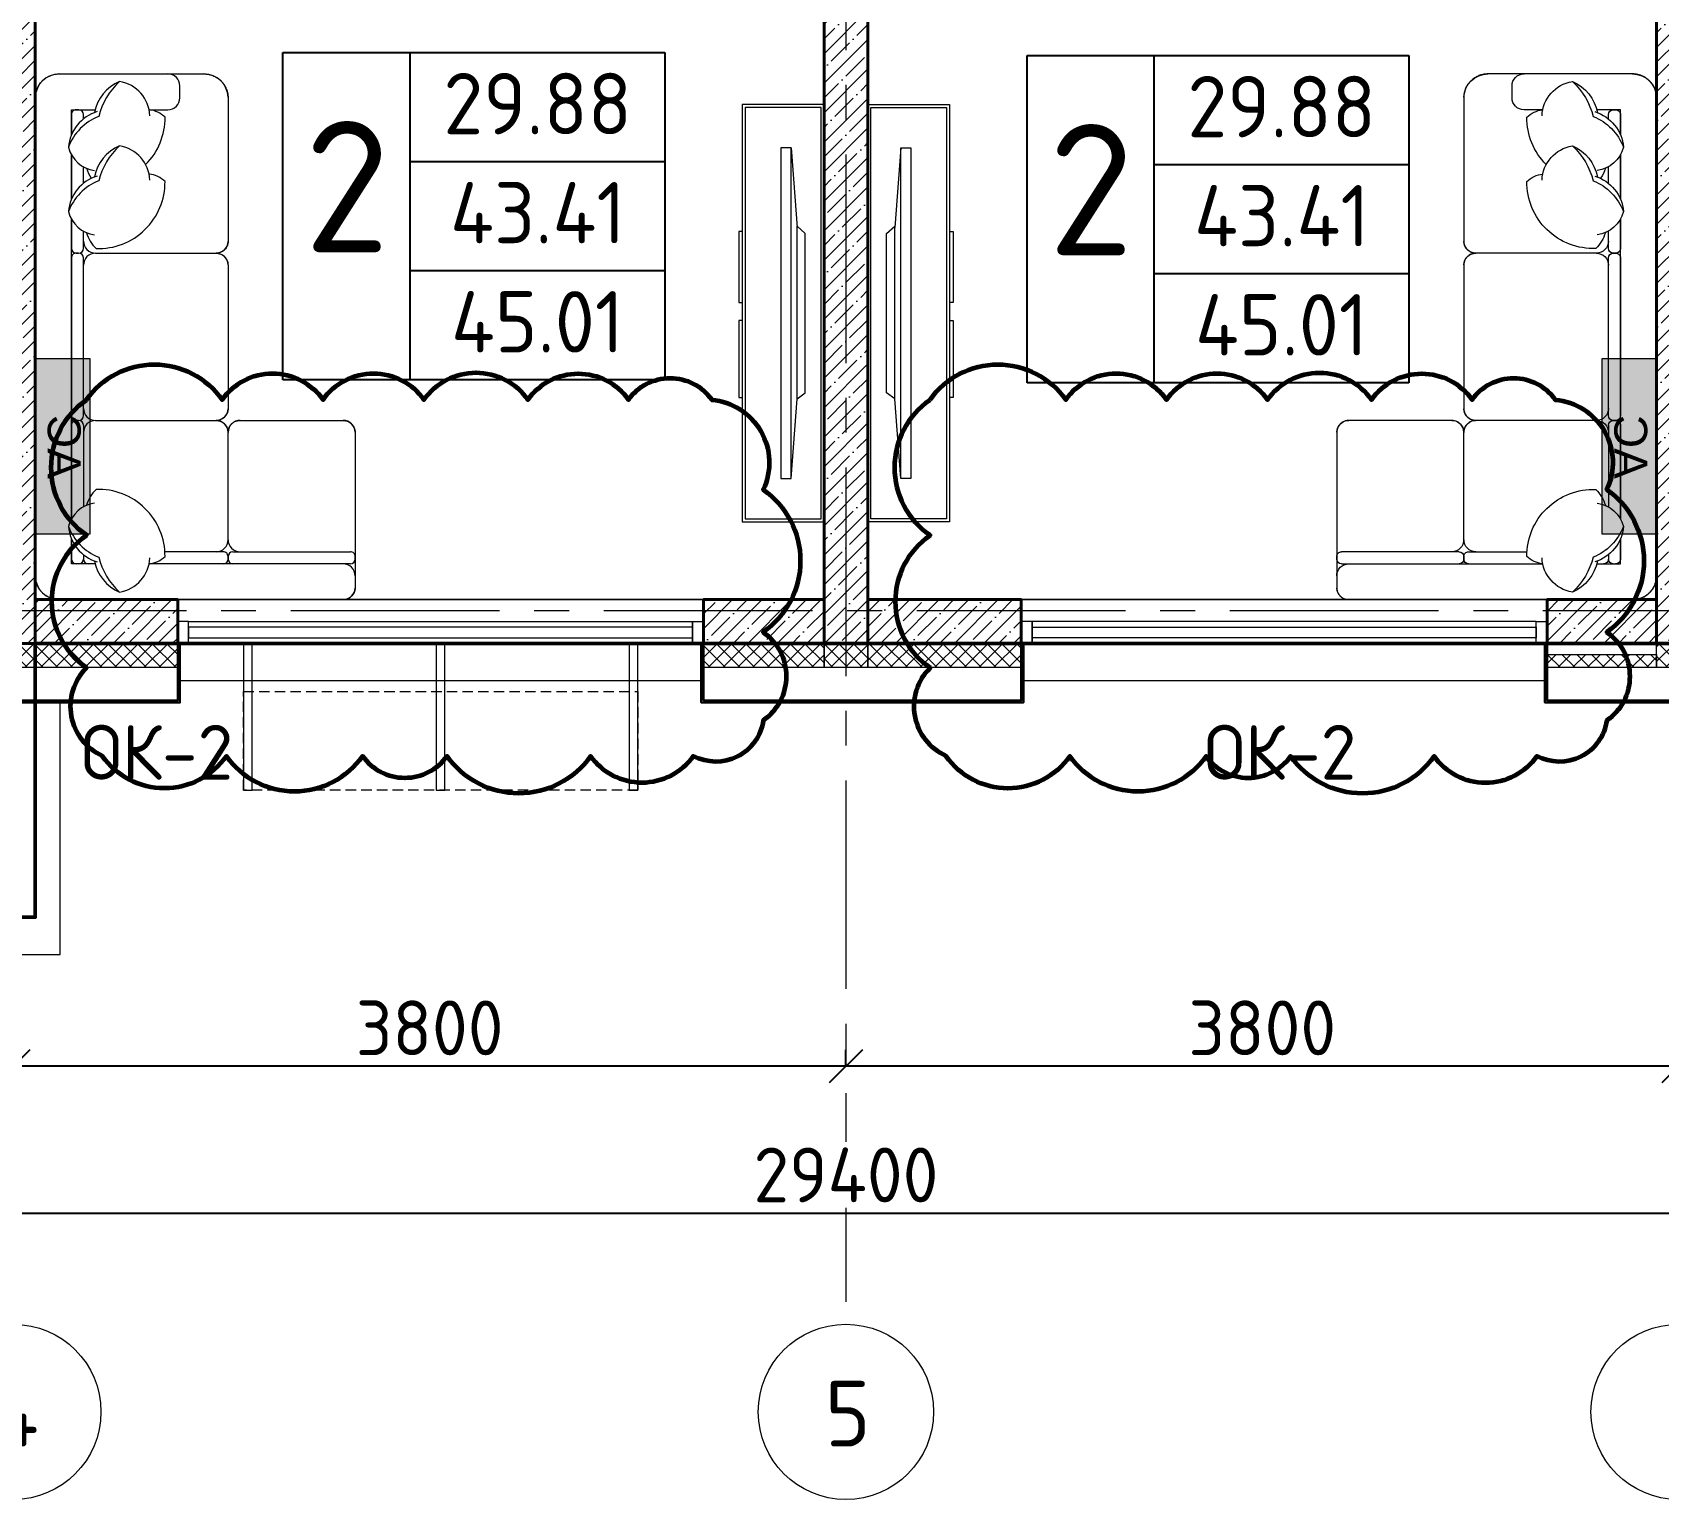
# Model space of a CAD drawing. Header units: millimetres. Extents: x -6427 to 93283, y -13 to 42012.
# Drawn here: x 24917 to 32338, y 16581 to 23278 of the extents above; entities that cross this region are included whole.
import ezdxf
from ezdxf.enums import TextEntityAlignment as Align

# ---------------------------------------------------------------- set-up
doc = ezdxf.new("R2010")
doc.units = ezdxf.units.MM
doc.linetypes.add('CENTER2', pattern=[28.575, 19.05, -3.175, 3.175, -3.175])
doc.linetypes.add('HIDDEN2', pattern=[4.7625, 3.175, -1.5875])
doc.layers.get('Defpoints').update_dxf_attribs({"color": 6, "lineweight": 60})
for name, color, linetype, lineweight, plot in [('АР_Контур плит', 3, 'Continuous', 50, False), ('АР_Площади', 2, 'Continuous', 15, False), ('изменения АР', 3, 'Continuous', 60, False)]:
    doc.layers.add(name, color=color, linetype=linetype, lineweight=lineweight, plot=plot)
for name, color, linetype, lineweight in [('АР_Корзины', 5, 'Continuous', 9), ('АР_Марка окна', 5, 'Continuous', 9), ('АР_Мебель', 253, 'Continuous', 0), ('АР_Монолит', 1, 'Continuous', 40), ('АР_Окна и витражи', 150, 'Continuous', 9), ('АР_Ось', 1, 'CENTER2', 5), ('АР_Помещение-площадь', 7, 'Continuous', 5), ('АР_Размеры_оси', 162, 'Continuous', 5), ('АР_Утеплитель', 30, 'Continuous', 9), ('АР_Фасад', 30, 'Continuous', 30)]:
    doc.layers.add(name, color=color, linetype=linetype, lineweight=lineweight)
doc.styles.add('Annotative', font='romans.shx', dxfattribs={"width": 0.75})
doc.styles.add('Common Павел', font='')
doc.styles.add('GOST Common_I', font='', dxfattribs={"height": 250})
doc.styles.get("Standard").update_dxf_attribs({"font": 'arial.ttf'})
doc.styles.get('Common Павел').set_extended_font_data('GOST Common')
doc.styles.get('GOST Common_I').set_extended_font_data('GOST Common')
doc.dimstyles.new('250x1', dxfattribs={"dimscale": 100, "dimtxt": 2.5, "dimasz": 1.5, "dimexe": 0.75, "dimexo": 0, "dimgap": 0.5, "dimtad": 1, "dimdec": 0, "dimtxsty": 'Common Павел', "dimblk": 'OBLIQUE', "dimcen": 2.5, "dimdle": 0.75, "dimadec": 0, "dimazin": 0, "dimtfac": 1, "dimtdec": 0, "dimtmove": 1, "dimatfit": 3, "dimfxl": 1, "dimtfill": 1, "dimarcsym": 0})
pattern_1 = [(45, (-149827.42, -189714.69), (-67.35192, 67.35192), []), (45, (-149760.06, -189714.69), (-67.35192, 67.35192), [119.0625, -23.8125, 0, -23.8125])]
pattern_2 = [(45, (-99827.42, -105714.69), (-67.35192, 67.35192), []), (45, (-99760.06, -105714.69), (-67.35192, 67.35192), [119.0625, -23.8125, 0, -23.8125])]

# ---------------------------------------------------------------- blocks, each defined once
blk = doc.blocks.new('_Oblique')
at = {"color": 0, "linetype": 'ByBlock', "lineweight": -2}
blk.add_line((-0.5, -0.5), (0.5, 0.5), dxfattribs=at)
blk = doc.blocks.new('*D99')
at = {"layer": 'Defpoints', "color": 0, "transparency": 16777216}
for p in [(13929.7, 17887.5), (43329.7, 17887.5), (43329.7, 17887.5)]:
    blk.add_point(p, dxfattribs=at)
at = {"layer": 'АР_Размеры_оси', "color": 0, "lineweight": -2, "transparency": 16777216}
for p, q in [((13854.7, 17887.5), (43404.7, 17887.5)), ((13929.7, 17887.5), (13929.7, 17812.5)), ((43329.7, 17887.5), (43329.7, 17812.5))]:
    blk.add_line(p, q, dxfattribs=at)
at = {"layer": 'АР_Размеры_оси', "color": 0, "lineweight": -2, "transparency": 16777216, "xscale": 150, "yscale": 150, "zscale": 150, "rotation": 180}
blk.add_blockref('_Oblique', (13929.7, 17887.5), dxfattribs=at)
at = {"layer": 'АР_Размеры_оси', "color": 0, "lineweight": -2, "transparency": 16777216, "xscale": 150, "yscale": 150, "zscale": 150}
blk.add_blockref('_Oblique', (43329.7, 17887.5), dxfattribs=at)
at = {"layer": 'АР_Размеры_оси', "color": 0, "transparency": 16777216, "insert": (28629.7, 18062.5), "char_height": 250, "attachment_point": 5, "style": 'Common Павел', "bg_fill": 3, "box_fill_scale": 1.1, "bg_fill_color": 9, "bg_fill_true_color": 13158600, "bg_fill_transparency": 0}
blk.add_mtext('29400', dxfattribs=at)
blk = doc.blocks.new('*D85')
at = {"layer": 'Defpoints', "color": 0, "transparency": 16777216}
for p in [(28629.7, 18558.9), (28629.7, 18558.9), (32429.7, 18596)]:
    blk.add_point(p, dxfattribs=at)
at = {"layer": 'АР_Размеры_оси', "color": 0, "lineweight": -2, "transparency": 16777216}
for p, q in [((28629.7, 18558.9), (28629.7, 18633.9)), ((32504.7, 18558.9), (28554.7, 18558.9)), ((32429.7, 18596), (32429.7, 18483.9))]:
    blk.add_line(p, q, dxfattribs=at)
at = {"layer": 'АР_Размеры_оси', "color": 0, "lineweight": -2, "transparency": 16777216, "xscale": 150, "yscale": 150, "zscale": 150, "rotation": 180}
blk.add_blockref('_Oblique', (28629.7, 18558.9), dxfattribs=at)
at = {"layer": 'АР_Размеры_оси', "color": 0, "lineweight": -2, "transparency": 16777216, "xscale": 150, "yscale": 150, "zscale": 150}
blk.add_blockref('_Oblique', (32429.7, 18558.9), dxfattribs=at)
at = {"layer": 'АР_Размеры_оси', "color": 0, "transparency": 16777216, "insert": (30529.7, 18733.9), "char_height": 250, "attachment_point": 5, "style": 'Common Павел', "bg_fill": 3, "box_fill_scale": 1.1, "bg_fill_color": 9, "bg_fill_true_color": 13158600, "bg_fill_transparency": 0}
blk.add_mtext('3800', dxfattribs=at)
blk = doc.blocks.new('*D86')
at = {"layer": 'Defpoints', "color": 0, "transparency": 16777216}
for p in [(24829.7, 18671), (24829.7, 18558.9), (28629.7, 18558.9)]:
    blk.add_point(p, dxfattribs=at)
at = {"layer": 'АР_Размеры_оси', "color": 0, "lineweight": -2, "transparency": 16777216}
for p, q in [((24829.7, 18671), (24829.7, 18483.9)), ((28629.7, 18558.9), (28629.7, 18633.9)), ((28704.7, 18558.9), (24754.7, 18558.9))]:
    blk.add_line(p, q, dxfattribs=at)
at = {"layer": 'АР_Размеры_оси', "color": 0, "lineweight": -2, "transparency": 16777216, "xscale": 150, "yscale": 150, "zscale": 150, "rotation": 180}
blk.add_blockref('_Oblique', (24829.7, 18558.9), dxfattribs=at)
at = {"layer": 'АР_Размеры_оси', "color": 0, "lineweight": -2, "transparency": 16777216, "xscale": 150, "yscale": 150, "zscale": 150}
blk.add_blockref('_Oblique', (28629.7, 18558.9), dxfattribs=at)
at = {"layer": 'АР_Размеры_оси', "color": 0, "transparency": 16777216, "insert": (26729.7, 18733.9), "char_height": 250, "attachment_point": 5, "style": 'Common Павел', "bg_fill": 3, "box_fill_scale": 1.1, "bg_fill_color": 9, "bg_fill_true_color": 13158600, "bg_fill_transparency": 0}
blk.add_mtext('3800', dxfattribs=at)
blk = doc.blocks.new('FT_AREA_TYPE_01')
at = {"color": 0, "linetype": 'ByBlock', "lineweight": -2}
for p, q in [((-10.5, 0), (-10.5, 18)), ((-10.5, 18), (10.5, 18)), ((-3.5, 0), (-3.5, 18)), ((10.5, 18), (10.5, 0)), ((-3.5, 12), (10.5, 12)), ((-3.5, 6), (10.5, 6)), ((10.5, 0), (-10.5, 0))]:
    blk.add_line(p, q, dxfattribs=at)
at = {"color": 0, "linetype": 'ByBlock', "lineweight": -2, "style": 'Annotative', "flags": 8}
for tag, height, p in [('ROOMS_AREA', 3, (3.5, 13.5)), ('ROOM_NUMBER', 4, (-7, 7)), ('COMMON_AREA', 3, (3.5, 7.5)), ('GRAND_COMMON_AREA', 3, (3.5, 1.5))]:
    blk.add_attdef(tag, text='', height=height, dxfattribs=at).set_placement(p, align=Align.CENTER)
blk = doc.blocks.new('ГС - Мягкая мебель - ГС - Мягкая мебель-1422810-Этаж 03 - Тип 1')
at = {"layer": 'АР_Мебель'}
for p, q in [((435, 1460), (1146.9, 1460)), ((436.4, 1460), (1145.5, 1460)), ((981.4, 901.8), (981.4, 1438.2)), ((1014.4, 1460), (1003.4, 1460)), ((1003.4, 1460), (1014.4, 1460)), ((1036.4, 1438.2), (1036.4, 1405)), ((381.8, 935), (381.8, 1405)), ((381.8, 935), (381.8, 1405)), ((1036.4, 1405), (1036.4, 520.8)), ((1200, 1405), (1200, 110)), ((1200, 1405), (1200, 110)), ((-1093.7, 880), (-435, 880)), ((-1090.9, 880), (-436.4, 880)), ((-381.8, 275), (-381.8, 825)), ((-328.7, 880), (328.7, 880)), ((-327.3, 880), (327.3, 880)), ((381.8, 275), (381.8, 825)), ((926.8, 880), (436.4, 880)), ((981.4, 858.2), (981.4, 591.6)), ((1014.4, 880), (1003.4, 880)), ((1003.4, 880), (1014.4, 880)), ((-1200, 110), (-1200, 770)), ((-1200, 110), (-1200, 770)), ((-1090.9, 660), (-1145.5, 660)), ((-1036.4, 520.8), (-1036.4, 605)), ((-1036.4, 165), (-1036.4, 273.1)), ((1036.4, 273.1), (1036.4, 165)), ((-1036.4, 198), (-1036.4, 187)), ((-921.6, 165), (-1036.4, 165)), ((-994.7, 220), (-1014.5, 220)), ((-1014.5, 165), (-921.6, 165)), ((-830.9, 165), (-627.8, 165)), ((-627.8, 165), (-830.9, 165)), ((-700.9, 220), (-775.9, 220)), ((-537, 165), (-403.6, 165)), ((830.9, 165), (-537, 165)), ((-403.6, 220), (-482.1, 220)), ((-381.8, 198), (-381.8, 187)), ((-381.8, 187), (-381.8, 198)), ((360, 220), (-360, 220)), ((-360, 165), (360, 165)), ((381.8, 187), (381.8, 198)), ((381.8, 198), (381.8, 187)), ((403.6, 220), (775.9, 220)), ((403.6, 165), (830.9, 165)), ((921.6, 165), (1014.5, 165)), ((1036.4, 165), (921.6, 165)), ((994.7, 220), (1014.5, 220)), ((1003.4, 220), (1014.5, 220)), ((1036.4, 198), (1036.4, 187)), ((1093.7, 0), (-1093.7, 0)), ((1090.9, 0), (-1090.9, 0))]:
    blk.add_line(p, q, dxfattribs=at)
for centre, radius, start, end in [((436.6, 1405.3), 54.8, 91.73398, 180.26215), ((1145.2, 1405.3), 54.8, 359.73785, 88.26602), ((436.6, 934.7), 54.8, 179.73785, 268.26602), ((-1090.4, 770.5), 109.5, 91.73398, 180.26215), ((-436.6, 825.3), 54.8, 359.73855, 88.26602), ((-327, 825.3), 54.8, 91.73398, 180.26122), ((327, 825.3), 54.8, 359.73855, 88.26602), ((436.6, 825.3), 54.8, 91.73398, 180.26122), ((-1090.4, 109.5), 109.5, 179.73785, 268.26602), ((1090.4, 109.5), 109.5, 271.73398, 0.26215)]:
    blk.add_arc(centre, radius, start, end, dxfattribs=at)
for centre, major_axis, start_param, end_param in [((1003.4, 1438.2), (22, 0), 1.570796, 3.141593), ((1014.4, 1438.2), (22, 0), 0, 1.570796), ((1090.9, 1405), (0, 55), 0, 1.570796), ((926.8, 935), (0, 55), 3.141593, 4.712389), ((1003.4, 901.8), (22, 0), 3.141593, 4.712389), ((1014.4, 901.8), (22, 0), 4.712389, 6.283185), ((926.8, 825), (0, 55), 4.712389, 6.283185), ((1003.4, 858.2), (22, 0), 1.570796, 3.141593), ((1014.4, 858.2), (22, 0), 0, 1.570796), ((-1145.5, 605), (0, 55), 0, 1.570796), ((-1090.9, 605), (0, 55), 4.712389, 6.283185), ((-1003.1, 357.4), (0, 165.8), 0.036079, 1.40686), ((-913.8, 506.1), (0, 124.5), 0.804799, 1.452561), ((-999.7, 286.5), (0, 305.9), 5.502818, 6.29329), ((-709.2, 357.4), (0, 165.8), 0.036079, 1.40686), ((-619.9, 506.1), (0, 124.5), 0.804799, 1.461011), ((-705.8, 286.5), (0, 305.9), 4.682457, 6.29329), ((999.7, 286.5), (0, 305.9), 6.273081, 7.883914), ((913.8, 506.1), (0, 124.5), 4.830624, 5.478386), ((1003.1, 357.4), (0, 165.8), 4.876325, 6.247106), ((-988, 461.5), (0, 194.6), 1.977722, 2.955913), ((-930.4, 603.3), (0, 322.5), 2.316694, 2.90337), ((-636.6, 603.3), (0, 322.5), 2.316694, 2.90337), ((-694.2, 461.5), (0, 194.6), 1.977722, 2.955913), ((930.4, 603.3), (0, 322.5), 3.379815, 3.966492), ((988, 461.5), (0, 194.6), 3.327272, 4.305463), ((-850.5, 338), (0, 187.3), 1.872238, 3.062474), ((-781.8, 379.3), (0, 243), 1.947233, 2.788), ((-899.9, 290.4), (0, 143.4), 3.387796, 4.576811), ((-820.1, 404.3), (0, 177.9), 3.434446, 3.721414), ((-556.7, 338), (0, 187.3), 1.872238, 3.062474), ((-487.9, 379.3), (0, 243), 1.947233, 2.788), ((-606, 290.4), (0, 143.4), 3.387796, 4.576811), ((-526.2, 404.3), (0, 177.9), 3.434446, 3.918168), ((-436.4, 275), (0, 55), 3.141593, 4.712389), ((-327.3, 275), (0, 55), 1.570796, 3.141593), ((327.3, 275), (0, 55), 3.141593, 4.712389), ((436.4, 275), (0, 55), 1.570796, 3.141593), ((820.1, 404.3), (0, 177.9), 2.365018, 2.848739), ((899.9, 290.4), (0, 143.4), 1.706374, 2.89539), ((781.8, 379.3), (0, 243), 3.495186, 4.335952), ((850.5, 338), (0, 187.3), 3.220712, 4.410947), ((1014.4, 241.8), (22, 0), 4.712389, 6.283185), ((-1014.5, 198), (0, 22), 0, 1.570796), ((-1014.5, 187), (0, 22), 1.570796, 3.141593), ((-403.6, 198), (0, 22), 4.712389, 6.283185), ((-403.6, 187), (0, 22), 3.141593, 4.712389), ((-360, 198), (0, 22), 0, 1.570796), ((-360, 187), (0, 22), 1.570796, 3.141593), ((360, 198), (0, 22), 4.712389, 6.283185), ((360, 187), (0, 22), 3.141593, 4.712389), ((403.6, 198), (0, 22), 0, 1.570796), ((403.6, 187), (0, 22), 1.570796, 3.141593), ((1014.5, 198), (0, 22), 4.712389, 6.283185), ((1014.5, 187), (0, 22), 3.141593, 4.712389)]:
    blk.add_ellipse(centre, major_axis=major_axis, ratio=0.991736, start_param=start_param, end_param=end_param, dxfattribs=at)
for points, knots in [([(381.8, 1405), (381.8, 1408.1), (382.2, 1412.8), (383.5, 1418.7), (385.3, 1424.7), (388.4, 1431.7), (394.1, 1440.3), (402.1, 1448.4), (412.5, 1455), (424.2, 1459.1), (432.2, 1460), (436.4, 1460)], [-1, -1, -1, -1, -0.892857, -0.839286, -0.785714, -0.678571, -0.571429, -0.428571, -0.285714, -0.142857, 0, 0, 0, 0]), ([(1145.5, 1460), (1148.6, 1460), (1153.1, 1459.6), (1159.1, 1458.3), (1165, 1456.5), (1171.9, 1453.4), (1180.5, 1447.6), (1188.5, 1439.6), (1195, 1429.1), (1199.1, 1417.3), (1200, 1409.2), (1200, 1405)], [-1, -1, -1, -1, -0.892857, -0.839286, -0.785714, -0.678571, -0.571429, -0.428571, -0.285714, -0.142857, 0, 0, 0, 0]), ([(436.4, 880), (433.3, 880), (428.7, 880.4), (422.7, 881.7), (416.8, 883.5), (409.9, 886.6), (401.3, 892.4), (393.4, 900.4), (386.8, 910.9), (382.7, 922.7), (381.8, 930.8), (381.8, 935)], [-1, -1, -1, -1, -0.892857, -0.839286, -0.785714, -0.678571, -0.571429, -0.428571, -0.285714, -0.142857, 0, 0, 0, 0]), ([(-1200, 770), (-1200, 776.3), (-1199.2, 785.5), (-1196.7, 797.5), (-1194, 806.4), (-1190.6, 815), (-1186.5, 823.2), (-1181.7, 831.2), (-1176.9, 837.8), (-1172.3, 843.3), (-1168.1, 847.8), (-1163.6, 852.1), (-1159, 856), (-1154.1, 859.7), (-1149, 863.2), (-1143.7, 866.3), (-1138.3, 869.2), (-1132.7, 871.7), (-1125, 874.6), (-1115.2, 877.5), (-1103.3, 879.5), (-1095.1, 880), (-1090.9, 880)], [-1, -1, -1, -1, -0.892857, -0.839286, -0.785714, -0.732143, -0.678571, -0.625, -0.571429, -0.535714, -0.5, -0.464286, -0.428571, -0.392857, -0.357143, -0.321429, -0.285714, -0.25, -0.214286, -0.142857, -0.071429, 0, 0, 0, 0]), ([(-436.4, 880), (-433.3, 880), (-428.7, 879.6), (-422.7, 878.3), (-416.8, 876.5), (-409.9, 873.4), (-401.3, 867.6), (-393.4, 859.6), (-386.8, 849.1), (-382.7, 837.3), (-381.8, 829.2), (-381.8, 825)], [-1, -1, -1, -1, -0.892857, -0.839286, -0.785714, -0.678571, -0.571429, -0.428571, -0.285714, -0.142857, 0, 0, 0, 0]), ([(-381.8, 825), (-381.8, 828.1), (-381.4, 832.8), (-380.2, 838.7), (-378.4, 844.7), (-375.2, 851.7), (-369.5, 860.3), (-361.6, 868.4), (-351.1, 875), (-339.5, 879.1), (-331.4, 880), (-327.3, 880)], [-1, -1, -1, -1, -0.892857, -0.839286, -0.785714, -0.678571, -0.571429, -0.428571, -0.285714, -0.142857, 0, 0, 0, 0]), ([(327.3, 880), (330.4, 880), (335, 879.6), (340.9, 878.3), (346.8, 876.5), (353.8, 873.4), (362.3, 867.6), (370.3, 859.6), (376.8, 849.1), (380.9, 837.3), (381.8, 829.2), (381.8, 825)], [-1, -1, -1, -1, -0.892857, -0.839286, -0.785714, -0.678571, -0.571429, -0.428571, -0.285714, -0.142857, 0, 0, 0, 0]), ([(381.8, 825), (381.8, 828.1), (382.2, 832.8), (383.5, 838.7), (385.3, 844.7), (388.4, 851.7), (394.1, 860.3), (402.1, 868.4), (412.5, 875), (424.2, 879.1), (432.2, 880), (436.4, 880)], [-1, -1, -1, -1, -0.892857, -0.839286, -0.785714, -0.678571, -0.571429, -0.428571, -0.285714, -0.142857, 0, 0, 0, 0]), ([(-1090.9, 0), (-1097.1, 0), (-1106.3, 0.8), (-1118.2, 3.4), (-1127, 6.1), (-1135.6, 9.5), (-1143.7, 13.6), (-1151.6, 18.5), (-1158.2, 23.3), (-1163.6, 27.9), (-1168.1, 32.2), (-1172.3, 36.7), (-1176.2, 41.4), (-1179.9, 46.3), (-1183.3, 51.4), (-1186.4, 56.8), (-1189.2, 62.2), (-1191.7, 67.9), (-1194.7, 75.6), (-1197.5, 85.5), (-1199.5, 97.6), (-1200, 105.8), (-1200, 110)], [-1, -1, -1, -1, -0.892857, -0.839286, -0.785714, -0.732143, -0.678571, -0.625, -0.571429, -0.535714, -0.5, -0.464286, -0.428571, -0.392857, -0.357143, -0.321429, -0.285714, -0.25, -0.214286, -0.142857, -0.071429, 0, 0, 0, 0]), ([(1200, 110), (1200, 103.7), (1199.2, 94.5), (1196.7, 82.5), (1194, 73.6), (1190.6, 65), (1186.5, 56.8), (1181.7, 48.8), (1176.9, 42.2), (1172.3, 36.7), (1168.1, 32.2), (1163.6, 27.9), (1159, 24), (1154.1, 20.3), (1149, 16.8), (1143.7, 13.7), (1138.3, 10.8), (1132.7, 8.3), (1125, 5.4), (1115.2, 2.5), (1103.3, 0.5), (1095.1, 0), (1090.9, 0)], [-1, -1, -1, -1, -0.892857, -0.839286, -0.785714, -0.732143, -0.678571, -0.625, -0.571429, -0.535714, -0.5, -0.464286, -0.428571, -0.392857, -0.357143, -0.321429, -0.285714, -0.25, -0.214286, -0.142857, -0.071429, 0, 0, 0, 0])]:
    blk.add_open_spline(points, degree=3, knots=knots, dxfattribs=at)
blk = doc.blocks.new('A$C20005e44')
at = {"layer": 'АР_Мебель'}
for p, q in [((0, 952.7), (-373, 952.7)), ((-373, 952.7), (-373, -952.7)), ((-13.5, 939.2), (-359.5, 939.2)), ((-359.5, 939.2), (-359.5, -939.2)), ((-13.5, -939.2), (-13.5, 939.2)), ((0, -952.7), (0, 952.7)), ((-196.7, 754.3), (-196.7, -754.3)), ((-149.8, 754.3), (-196.7, 754.3)), ((-149.8, -754.3), (-149.8, 754.3)), ((-149.8, 754.3), (-122.4, 390.5)), ((-373, 372.3), (-389.4, 372.3)), ((-389.4, 372.3), (-389.4, 48.3)), ((-122.4, -390.5), (-122.4, 397.3)), ((-85.5, 363.1), (-122.4, 397.3)), ((-85.5, -363.1), (-85.5, 363.1)), ((-389.4, 48.3), (-373, 48.3)), ((-373, -32.7), (-389.4, -32.7)), ((-389.4, -32.7), (-389.4, -385.4)), ((-122.4, -390.5), (-85.5, -363.1)), ((-389.4, -385.4), (-373, -385.4)), ((-149.8, -754.3), (-122.4, -390.5)), ((-196.7, -754.3), (-149.8, -754.3)), ((-373, -952.7), (0, -952.7)), ((-359.5, -939.2), (-13.5, -939.2))]:
    blk.add_line(p, q, dxfattribs=at)
blk = doc.blocks.new('A$C6c1ae085')
at = {"layer": 'АР_Корзины', "lineweight": 0, "true_color": 0xf7f7f7, "transparency": 33554687}
h = blk.add_hatch(color=7, dxfattribs=at)
h.dxf.hatch_style = 1
h.paths.add_polyline_path([(-250, 0), (-250, 800), (0, 800), (0, 0)])
at = {"layer": 'АР_Корзины', "lineweight": 0}
blk.add_lwpolyline([(-250, 0), (-250, 800), (0, 800), (0, 0)], close=True, dxfattribs=at)
at = {"layer": 'АР_Корзины', "lineweight": 0, "insert": (-130.8, 397.1), "char_height": 150, "attachment_point": 5, "rotation": 90}
blk.add_mtext_dynamic_manual_height_columns('АС', width=800, gutter_width=12.5, heights=[250], dxfattribs=at)
blk = doc.blocks.new('Корзина_1800')
at = {"layer": 'АР_Корзины', "linetype": 'Continuous', "lineweight": 5, "ltscale": 0.2}
for points in [[(-900, 0), (-860, 0), (-860, -670), (-900, -670)], [(-20, 0), (20, 0), (20, -670), (-20, -670)], [(860, 0), (900, 0), (900, -670), (860, -670)]]:
    blk.add_lwpolyline(points, close=True, dxfattribs=at)
at = {"layer": 'АР_Корзины', "linetype": 'HIDDEN2', "lineweight": 15, "ltscale": 15}
blk.add_lwpolyline([(900, -220), (-900, -220), (-900, -670), (900, -670)], close=True, dxfattribs=at)

msp = doc.modelspace()

# ---------------------------------------------------------------- hatches: boundary and pattern name
at = {"layer": 'АР_Монолит', "lineweight": 0}
h = msp.add_hatch(dxfattribs=at)
h.set_pattern_fill('ANSI35', color=256, scale=15)
h.set_pattern_definition(pattern_2)
h.paths.add_polyline_path([(28529.7, 27688.7), (28729.7, 27688.7), (28729.7, 20488.7), (28529.7, 20488.7)])
h = msp.add_hatch(dxfattribs=at)
h.set_pattern_fill('ANSI35', color=256, scale=15)
h.set_pattern_definition(pattern_2)
h.paths.add_polyline_path([(28729.7, 27688.7), (28529.7, 27688.7), (28529.7, 20488.7), (28729.7, 20488.7)])
h = msp.add_hatch(dxfattribs=at)
h.set_pattern_fill('ANSI35', color=256, scale=15)
h.set_pattern_definition(pattern_2)
h.paths.add_polyline_path([(24729.7, 25689.2), (24929.7, 25689.2), (24929.7, 20488.7), (24729.7, 20488.7)])
h = msp.add_hatch(dxfattribs=at)
h.set_pattern_fill('ANSI35', color=256, scale=15)
h.set_pattern_definition(pattern_2)
h.paths.add_polyline_path([(32529.7, 25689.2), (32329.7, 25689.2), (32329.7, 20488.7), (32529.7, 20488.7)])
h = msp.add_hatch(dxfattribs=at)
h.set_pattern_fill('ANSI35', color=256, scale=15)
h.set_pattern_definition(pattern_1)
h.paths.add_polyline_path([(25579.7, 20488.8), (24929.7, 20488.7), (24929.7, 20688.7), (25579.7, 20688.8)])
h = msp.add_hatch(dxfattribs=at)
h.set_pattern_fill('ANSI35', color=256, scale=15)
h.set_pattern_definition(pattern_1)
h.paths.add_polyline_path([(27979.7, 20488.8), (28529.7, 20488.7), (28529.7, 20688.7), (27979.7, 20688.8)])
h = msp.add_hatch(dxfattribs=at)
h.set_pattern_fill('ANSI35', color=256, scale=15)
h.set_pattern_definition(pattern_1)
h.paths.add_polyline_path([(29429.7, 20488.7), (28729.7, 20488.7), (28729.7, 20688.7), (29429.7, 20688.7)])
h = msp.add_hatch(dxfattribs=at)
h.set_pattern_fill('ANSI35', color=256, scale=15)
h.set_pattern_definition(pattern_1)
h.paths.add_polyline_path([(31829.7, 20488.7), (32329.7, 20488.7), (32329.7, 20688.7), (31829.7, 20688.7)])
at = {"layer": 'АР_Утеплитель'}
h = msp.add_hatch(dxfattribs=at)
h.set_pattern_fill('ANSI37', color=256, scale=15)
h.set_pattern_definition([(45, (-179255.075, -17871.314), (-33.67596, 33.67596), []), (135, (-179255.075, -17871.314), (-33.67596, -33.67596), [])])
h.paths.add_polyline_path([(24929.7, 20378.7), (24729.7, 20378.7), (24729.7, 20488.7), (24929.7, 20488.7)])
h = msp.add_hatch(dxfattribs=at)
h.set_pattern_fill('ANSI37', color=256, scale=15)
h.set_pattern_definition([(45, (-179655.074, -17871.314), (-33.67596, 33.67596), []), (135, (-179655.074, -17871.314), (-33.67596, -33.67596), [])])
h.paths.add_polyline_path([(25579.7, 20378.8), (24929.7, 20378.7), (24929.7, 20488.7), (25579.7, 20488.8)])
h = msp.add_hatch(dxfattribs=at)
h.set_pattern_fill('ANSI37', color=256, scale=15)
h.set_pattern_definition([(45, (-182805.075, -17871.314), (-33.67596, 33.67596), []), (135, (-182805.075, -17871.314), (-33.67596, -33.67596), [])])
h.paths.add_polyline_path([(28529.7, 20378.7), (27979.7, 20378.8), (27979.7, 20488.8), (28529.7, 20488.7)])
h = msp.add_hatch(dxfattribs=at)
h.set_pattern_fill('ANSI37', color=256, scale=15)
h.set_pattern_definition([(45, (-183055.075, -17871.314), (-33.67596, 33.67596), []), (135, (-183055.075, -17871.314), (-33.67596, -33.67596), [])])
h.paths.add_polyline_path([(28729.7, 20378.7), (28529.7, 20378.7), (28529.7, 20488.7), (28729.7, 20488.7)])
h = msp.add_hatch(dxfattribs=at)
h.set_pattern_fill('ANSI37', color=256, scale=15)
h.set_pattern_definition([(45, (-183455.074, -17871.314), (-33.67596, 33.67596), []), (135, (-183455.074, -17871.314), (-33.67596, -33.67596), [])])
h.paths.add_polyline_path([(29429.7, 20378.7), (28729.7, 20378.7), (28729.7, 20488.7), (29429.7, 20488.7)])
h = msp.add_hatch(dxfattribs=at)
h.set_pattern_fill('ANSI37', color=256, scale=15)
h.set_pattern_definition([(45, (-186855.075, -17871.314), (-33.67596, 33.67596), []), (135, (-186855.075, -17871.314), (-33.67596, -33.67596), [])])
h.paths.add_polyline_path([(32529.7, 20378.7), (32329.7, 20378.7), (32329.7, 20488.7), (32529.7, 20488.7)])
h = msp.add_hatch(dxfattribs=at)
h.set_pattern_fill('ANSI37', color=256, scale=15)
h.set_pattern_definition([(45, (-186605.075, -17871.314), (-33.67596, 33.67596), []), (135, (-186605.075, -17871.314), (-33.67596, -33.67596), [])])
h.paths.add_polyline_path([(32329.7, 20378.7), (31829.7, 20378.8), (31829.7, 20438.8), (32329.7, 20438.7)])

# ---------------------------------------------------------------- linework, layer by layer
at = {"layer": 'АР_Контур плит'}
msp.add_lwpolyline([(13779.7, 35788.7), (43479.7, 35788.7), (43479.7, 20488.7), (24929.7, 20488.7), (24929.7, 19238.7), (21229.7, 19238.7), (21229.7, 20488.7), (13779.7, 20488.7)], close=True, dxfattribs=at)
at = {"layer": 'АР_Монолит'}
for points in [[(28529.7, 27688.7), (28729.7, 27688.7), (28729.7, 20488.7), (28529.7, 20488.7)], [(28729.7, 27688.7), (28529.7, 27688.7), (28529.7, 20488.7), (28729.7, 20488.7)], [(24729.7, 25689.2), (24929.7, 25689.2), (24929.7, 20488.7), (24729.7, 20488.7)], [(32529.7, 25689.2), (32329.7, 25689.2), (32329.7, 20488.7), (32529.7, 20488.7)]]:
    msp.add_lwpolyline(points, close=True, dxfattribs=at)
at = {"layer": 'АР_Монолит', "ltscale": 50}
for points in [[(25579.7, 20488.8), (24929.7, 20488.7), (24929.7, 20688.7), (25579.7, 20688.8)], [(27979.7, 20488.8), (28529.7, 20488.7), (28529.7, 20688.7), (27979.7, 20688.8)], [(29429.7, 20488.7), (28729.7, 20488.7), (28729.7, 20688.7), (29429.7, 20688.7)], [(31829.7, 20488.8), (32329.7, 20488.7), (32329.7, 20688.7), (31829.7, 20688.8)]]:
    msp.add_lwpolyline(points, close=True, dxfattribs=at)
at = {"layer": 'АР_Окна и витражи'}
for points in [[(27979.7, 20688.8), (27979.7, 20488.8), (25579.7, 20488.8), (25579.7, 20688.8)], [(29429.7, 20688.7), (29429.7, 20488.7), (31829.7, 20488.8), (31829.7, 20688.8)], [(27929.7, 20488.8), (25629.7, 20488.8), (25629.7, 20588.8), (27929.7, 20588.8)], [(25629.7, 20513.8), (27929.7, 20513.8), (27929.7, 20563.8), (25629.7, 20563.8)], [(29479.7, 20488.7), (31779.7, 20488.8), (31779.7, 20588.8), (29479.7, 20588.7)], [(31779.7, 20513.8), (29479.7, 20513.7), (29479.7, 20563.7), (31779.7, 20563.8)]]:
    msp.add_lwpolyline(points, close=True, dxfattribs=at)
at = {"layer": 'АР_Окна и витражи', "lineweight": 20}
for points in [[(25629.7, 20588.8), (25579.7, 20588.8), (25579.7, 20488.8), (25629.7, 20488.8)], [(27979.7, 20488.8), (27929.7, 20488.8), (27929.7, 20588.8), (27979.7, 20588.8)], [(29429.7, 20488.7), (29479.7, 20488.7), (29479.7, 20588.7), (29429.7, 20588.7)], [(31779.7, 20588.8), (31829.7, 20588.8), (31829.7, 20488.8), (31779.7, 20488.8)]]:
    msp.add_lwpolyline(points, close=True, dxfattribs=at)
at = {"layer": 'АР_Ось', "ltscale": 50}
for points in [[(28629.7, 37008.9), (28629.7, 17380.9)], [(8950.8, 20638.7), (44392.9, 20638.7)]]:
    msp.add_lwpolyline(points, dxfattribs=at)
at = {"layer": 'АР_Ось', "linetype": 'Continuous', "ltscale": 100}
for centre in [(24829.7, 16980.9), (28629.7, 16980.9), (32429.7, 16980.9)]:
    msp.add_circle(centre, 400, dxfattribs=at)
at = {"layer": 'АР_Площади'}
for points in [[(28529.7, 20688.8), (24929.7, 20688.8), (24929.7, 25789.2), (28529.7, 25789.2)], [(28729.7, 20688.8), (32329.7, 20688.8), (32329.8, 25789.2), (28729.8, 25789.2)]]:
    msp.add_lwpolyline(points, close=True, dxfattribs=at)
at = {"layer": 'АР_Утеплитель'}
for points in [[(24929.7, 20378.7), (24729.7, 20378.7), (24729.7, 20488.7), (24929.7, 20488.7)], [(25579.7, 20378.8), (24929.7, 20378.7), (24929.7, 20488.7), (25579.7, 20488.8)], [(28529.7, 20378.7), (27979.7, 20378.8), (27979.7, 20488.8), (28529.7, 20488.7)], [(28729.7, 20378.7), (28529.7, 20378.7), (28529.7, 20488.7), (28729.7, 20488.7)], [(29429.7, 20378.7), (28729.7, 20378.7), (28729.7, 20488.7), (29429.7, 20488.7)], [(32529.7, 20378.7), (32329.7, 20378.7), (32329.7, 20488.7), (32529.7, 20488.7)], [(32329.7, 20378.7), (31829.7, 20378.8), (31829.7, 20438.8), (32329.7, 20438.7)]]:
    msp.add_lwpolyline(points, close=True, dxfattribs=at)
at = {"layer": 'АР_Фасад'}
for points in [[(24169.7, 20488.7), (24169.7, 20218.7), (25589.7, 20218.8), (25589.7, 20488.8), (25579.7, 20488.8), (25579.7, 20228.8), (24179.7, 20228.7), (24179.7, 20488.7)], [(27969.7, 20488.8), (27969.7, 20218.8), (29439.7, 20218.7), (29439.7, 20488.7), (29429.7, 20488.7), (29429.7, 20228.7), (27979.7, 20228.8), (27979.7, 20488.8)], [(31819.7, 20488.8), (31819.7, 20218.8), (33090, 20218.7), (33090, 20488.7), (33080, 20488.7), (33080, 20228.7), (31829.7, 20228.8), (31829.7, 20488.8)]]:
    msp.add_lwpolyline(points, close=True, dxfattribs=at)
at = {"layer": 'АР_Фасад', "lineweight": 0}
for points in [[(27969.7, 20318.8), (25589.7, 20318.8)], [(31819.7, 20318.8), (29439.7, 20318.7)], [(21109.7, 20218.7), (21109.7, 19068.7), (25042.7, 19068.7), (25042.7, 20218.1)]]:
    msp.add_lwpolyline(points, dxfattribs=at)
at = {"layer": 'изменения АР', "color": 2}
for points in [[(25163.5, 21601.5, -0.520567), (25782.7, 21601.5, -0.520567), (26243, 21601.5, -0.520567), (26703.8, 21601.5, -0.520567), (27178.4, 21601.5, -0.520567), (27637.2, 21601.5, -0.520567), (28017.1, 21601.5, -0.520567), (28252.1, 21191.4, -0.520567), (28252.1, 20540.6, -0.520567), (28252.1, 20137.1, -0.520567), (27933, 19974.7, -0.520567), (27464.4, 19974.7, -0.520567), (26809.3, 19974.7, -0.520567), (26423.4, 19974.7, -0.520567), (25801.8, 19974.7, -0.520567), (25236.4, 19974.7, -0.520567), (25163.5, 20377.4, -0.520567), (25163.5, 20982.6, -0.520567)], [(29013.5, 21601.3, -0.520567), (29632.7, 21601.3, -0.520567), (30093, 21601.3, -0.520567), (30553.8, 21601.3, -0.520567), (31028.4, 21601.3, -0.520567), (31487.2, 21601.3, -0.520567), (31867.1, 21601.3, -0.520567), (32102.1, 21191.2, -0.520567), (32102.1, 20540.4, -0.520567), (32102.1, 20136.9, -0.520567), (31783, 19974.5, -0.520567), (31314.4, 19974.5, -0.520567), (30659.3, 19974.5, -0.520567), (30273.4, 19974.5, -0.520567), (29651.8, 19974.5, -0.520567), (29086.4, 19974.5, -0.520567), (29013.5, 20377.2, -0.520567), (29013.5, 20982.4, -0.520567)]]:
    msp.add_lwpolyline(points, format="xyb", close=True, dxfattribs=at)

# ---------------------------------------------------------------- block references
at = {"layer": 'АР_Корзины', "xscale": -1}
for name, p in [('A$C6c1ae085', (24929.7, 20988.7)), ('A$C6c1ae085', (32079.7, 20988.7)), ('Корзина_1800', (26779.7, 20488.7))]:
    msp.add_blockref(name, p, dxfattribs=at)
at = {"layer": 'АР_Мебель', "rotation": 270.0000000000003}
msp.add_blockref('ГС - Мягкая мебель - ГС - Мягкая мебель-1422810-Этаж 03 - Тип 1', (24929.7, 21888.7), dxfattribs=at)
at = {"layer": 'АР_Мебель', "xscale": -1, "rotation": 89.99999999999969}
msp.add_blockref('ГС - Мягкая мебель - ГС - Мягкая мебель-1422810-Этаж 03 - Тип 1', (32329.7, 21888.7), dxfattribs=at)
at = {"layer": 'АР_Мебель'}
msp.add_blockref('A$C20005e44', (28529.7, 21996.5), dxfattribs=at)
at = {"layer": 'АР_Мебель', "xscale": -1}
msp.add_blockref('A$C20005e44', (28729.7, 21996.5), dxfattribs=at)
at = {"layer": 'АР_Помещение-площадь', "color": 1, "lineweight": 25}
ref = msp.add_blockref('FT_AREA_TYPE_01', (26931.9, 21692.7), dxfattribs=dict(at, xscale=83, yscale=83, zscale=83))
ref.add_attrib('ROOM_NUMBER', '2', dxfattribs={"layer": '0', "color": 1, "linetype": 'ByBlock', "lineweight": -2, "height": 600, "style": 'Common Павел'}).set_placement((26352.8, 22273.7), align=Align.CENTER)
ref.add_attrib('ROOMS_AREA', '29.88', dxfattribs={"layer": '0', "color": 1, "linetype": 'ByBlock', "lineweight": -2, "height": 280, "style": 'Common Павел'}).set_placement((27222.6, 22813.2), align=Align.CENTER)
ref.add_attrib('COMMON_AREA', '43.41', dxfattribs={"layer": '0', "color": 1, "linetype": 'ByBlock', "lineweight": -2, "height": 280, "style": 'Common Павел'}).set_placement((27223.6, 22315.2), align=Align.CENTER)
ref.add_attrib('GRAND_COMMON_AREA', '45.01', dxfattribs={"layer": '0', "color": 1, "linetype": 'ByBlock', "lineweight": -2, "height": 280, "style": 'Common Павел'}).set_placement((27222.2, 21817.2), align=Align.CENTER)
ref = msp.add_blockref('FT_AREA_TYPE_01', (30327.6, 21679), dxfattribs=dict(at, xscale=83, yscale=83, zscale=83))
ref.add_attrib('ROOM_NUMBER', '2', dxfattribs={"layer": '0', "color": 1, "linetype": 'ByBlock', "lineweight": -2, "height": 600, "style": 'Common Павел'}).set_placement((29748.5, 22260), align=Align.CENTER)
ref.add_attrib('ROOMS_AREA', '29.88', dxfattribs={"layer": '0', "color": 1, "linetype": 'ByBlock', "lineweight": -2, "height": 280, "style": 'Common Павел'}).set_placement((30618.3, 22799.5), align=Align.CENTER)
ref.add_attrib('COMMON_AREA', '43.41', dxfattribs={"layer": '0', "color": 1, "linetype": 'ByBlock', "lineweight": -2, "height": 280, "style": 'Common Павел'}).set_placement((30619.3, 22301.5), align=Align.CENTER)
ref.add_attrib('GRAND_COMMON_AREA', '45.01', dxfattribs={"layer": '0', "color": 1, "linetype": 'ByBlock', "lineweight": -2, "height": 280, "style": 'Common Павел'}).set_placement((30617.9, 21803.5), align=Align.CENTER)

# ---------------------------------------------------------------- texts
at = {"layer": 'АР_Марка окна', "char_height": 250, "width": 1560.055, "attachment_point": 5, "style": 'GOST Common_I'}
for insert in [(25486, 19991.8), (30611.9, 19991.8)]:
    msp.add_mtext('ОК-2', dxfattribs=dict(at, insert=insert))
at = {"layer": 'АР_Ось', "linetype": 'Continuous', "style": 'Common Павел'}
for s, p in [('4', (24838.3, 16732.9)), ('5', (28638.3, 16732.9))]:
    msp.add_text(s, height=300, dxfattribs=at).set_placement(p, align=Align.BOTTOM_CENTER)

# ---------------------------------------------------------------- next in the draw order: dimensions: what is measured, and where the dimension line sits
at = {"layer": 'АР_Размеры_оси'}
for base, p1, p2, picture, middle in [((28629.7, 18558.9), (32429.7, 18596), (28629.7, 18558.9), '*D85', (30529.7, 18733.9)), ((43329.7, 17887.5), (13929.7, 17887.5), (43329.7, 17887.5), '*D99', (28629.7, 18062.5))]:
    dim = msp.add_linear_dim(base=base, p1=p1, p2=p2, dimstyle='250x1', dxfattribs=at)
    dim.commit()
    dim.dimension.update_dxf_attribs({"geometry": picture, "text_midpoint": middle})

# ---------------------------------------------------------------- next in the draw order: dimensions: what is measured, and where the dimension line sits
dim = msp.add_linear_dim(base=(24829.7, 18558.9), p1=(28629.7, 18558.9), p2=(24829.7, 18671), dimstyle='250x1', dxfattribs=at)
dim.commit()
dim.dimension.update_dxf_attribs({"geometry": '*D86', "text_midpoint": (26729.7, 18733.9)})

doc.saveas('drawing.dxf')
